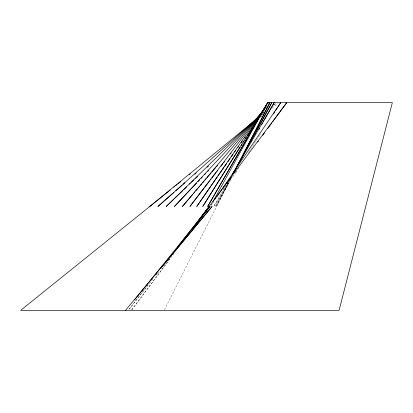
<?xml version="1.0" encoding="UTF-8"?>
<svg xmlns="http://www.w3.org/2000/svg" width="413" height="413" viewBox="0 0 413 413"><rect width="100%" height="100%" fill="white"/><g stroke="black" fill="none" stroke-linecap="round" stroke-linejoin="round"><path stroke-width="0.31" stroke-dasharray="2.06 1.55" d="M164.426 309.786L227.852 184.244M227.764 184.244L216.267 206.5L229.008 182.665M227.233 184.487L215.245 206.5L228.874 182.489M226.298 184.838L213.676 206.5L231.486 178.912M232.88 176.749L235.327 172.959M248.595 152.407L260.469 134.013M212.478 203.304L210.676 205.968L213.753 201.828M222.922 189.361L224.068 187.807M224.45 187.285L225.596 185.726M237.826 169.108L238.972 167.554M131.773 309.843L170.419 258.171M131.773 309.848L173.759 253.804M266.173 107.731L266.958 106.714M147.957 285.027L128.598 309.853L153.352 278.445M156.253 274.392L157.441 272.869M155.747 275.404L158.546 271.857M266.359 107.07L267.609 105.594M262.694 113.399L264.914 111.061M264.119 111.18L265.043 110.281M262.09 114.675L263.489 113.338M262.647 113.322L265.053 111.185M261.155 116.203L262.121 115.356M273.757 105.181L276.178 103.064M262.234 114.453L263.231 113.637M273.68 105.083L275.672 103.451M260.804 117.194L261.785 116.409M272.053 108.149L277.923 103.426"/><path stroke-width="0.62" d="M234.032 172.262L269.932 102.641L233.959 172.262M251.156 141.231L251.76 140.095M252.369 138.964L252.973 137.828M253.582 136.693L254.186 135.557M254.795 134.421L255.404 133.285M256.008 132.15L271.785 102.641L233.686 172.634M229.69 179.97L230.304 178.839M212.814 201.983L267.639 102.641L392.35 102.641L339.083 310.359L20.65 310.359L170.321 189.975M258.982 129.439L259.617 128.324M261.832 124.416L262.467 123.301M263.102 122.181L264.052 120.508M264.687 119.393L274.191 102.641L232.121 174.844M267.639 102.641L207.672 206.5L267.825 102.641L202.747 206.5L240.17 147.229M226.944 183.728L227.594 182.618M241.197 145.598L242.23 143.967M243.257 142.335L244.289 140.704M245.317 139.073L246.349 137.441M247.382 135.81L248.755 133.636M249.442 132.547L250.815 130.374M251.502 129.284L252.875 127.111M253.561 126.022L254.248 124.932M259.395 116.776L260.427 115.144M262.828 111.34L264.888 108.077M235.678 172.422L236.375 171.338M273.391 113.998L274.784 111.835M275.486 110.751L280.721 102.641L216.815 196.913M215.369 199.045L216.092 197.977M265.765 106.347L196.753 206.5L217.315 176.976M218.049 175.923L223.923 167.487M224.657 166.434L226.494 163.796M227.961 161.684L230.165 158.525M231.265 156.94L233.102 154.307M234.569 152.196L235.673 150.616M237.878 147.451L238.611 146.398M241.182 142.707L242.281 141.127M244.486 137.963L245.219 136.909M264.31 109.491L265.048 108.438M227.129 183.651L232.096 176.898M257.697 142.108L258.461 141.065M262.663 135.356L264.578 132.759M267.634 128.603L271.837 122.893M272.601 121.856L286.741 102.641L198.24 220.97M194.946 225.524L209.2 206.5L177.59 247.031M264.795 108.268L189.897 206.5L204.053 188.173M204.838 187.151L209.556 181.044M210.341 180.027L211.131 179.01M211.915 177.988L216.242 172.386M217.026 171.369L217.811 170.352M220.96 166.279L222.922 163.734M223.712 162.717L224.496 161.695M230.392 154.059L231.182 153.042M193.279 227.78L210.047 206.5L134.643 299.823M161.07 268.12L212.045 206.5L125.49 310.359M263.453 110.514L182.386 206.5L192.881 194.255M264.284 109.528L265.115 108.547M193.718 193.274L194.977 191.802M195.819 190.821L197.497 188.865M198.338 187.884L199.598 186.413M200.434 185.432L201.694 183.966M202.535 182.985L204.213 181.023M205.054 180.047L206.314 178.576M207.15 177.595L210.929 173.186M211.771 172.206L215.545 167.797M216.386 166.816L217.646 165.35M261.284 113.446L174.415 206.5L190.383 189.66M191.271 188.72L196.593 183.109M197.925 181.705L199.701 179.831M201.028 178.431L202.36 177.027M204.58 174.689L205.468 173.749M207.682 171.41L208.57 170.476M260.03 116.208L260.918 115.268M258.115 117.029L166.186 206.5L182.944 190.455M183.878 189.562L186.671 186.888M189.464 184.213L190.393 183.32M191.327 182.427L194.12 179.753M195.514 178.416L197.842 176.191M207.156 167.275L208.55 165.938M257.366 118.025L157.905 206.5L173.904 192.51M175.84 190.816L182.143 185.303M183.114 184.456L185.05 182.763M194.745 174.281L196.201 173.011M149.774 206.5L257.258 118.526M173.744 187.223L174.72 186.433M175.701 185.649L177.167 184.466M178.148 183.682L180.589 181.715M189.397 174.632L190.372 173.847M268.321 102.641L267.634 103.725L268.321 102.641"/></g></svg>
